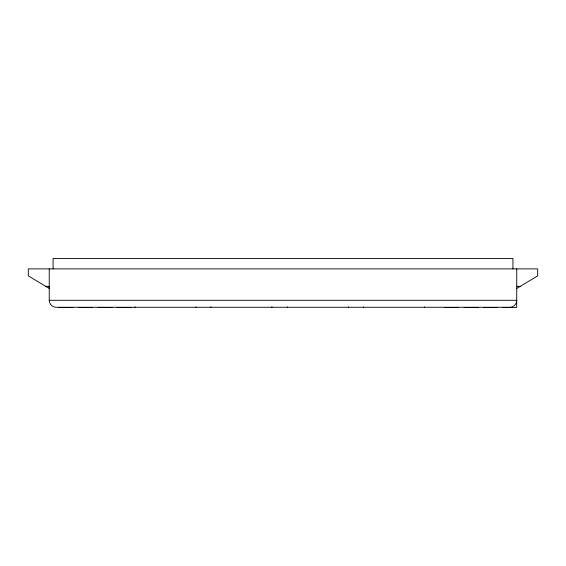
<?xml version="1.0" encoding="UTF-8"?>
<svg xmlns="http://www.w3.org/2000/svg" width="566" height="566" viewBox="0 0 566 566"><rect width="100%" height="100%" fill="white"/><g stroke="black" fill="none" stroke-linecap="round" stroke-linejoin="round"><path stroke-width="0.85" d="M516.666 288.49L537.7 275.875L537.7 268.892L28.3 268.892L28.3 275.875L49.334 288.49L49.235 286.339L45.747 286.339M516.765 286.339L520.253 286.339M49.235 300.298L516.765 300.298C516.843 304.027 513.518 307.352 509.789 307.274L56.211 307.274C52.482 307.352 49.157 304.027 49.235 300.298L49.235 268.892M444.586 307.43L458.538 307.43M464.191 307.43L478.143 307.43M483.753 307.43L497.698 307.43M502.742 307.43L516.694 307.43L516.765 268.892M58.892 307.571L72.844 307.571M78.497 307.571L92.449 307.571M98.052 307.571L112.004 307.571M117.049 307.571L131.001 307.571M512.93 268.892L512.93 258.429L53.07 258.429L53.07 268.892M424.542 306.913L424.542 307.571M363.485 306.913L363.485 307.571M348.408 306.913L348.408 307.571M287.351 306.913L287.351 307.571M271.878 306.843L271.878 307.501M210.821 306.843L210.821 307.501M196.098 306.913L196.098 307.501M135.041 306.913L135.041 307.501"/></g></svg>
